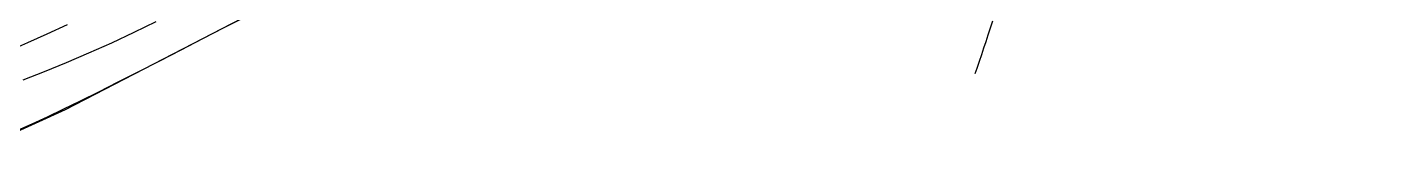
# Model space of a CAD drawing. Header units: metres. Extents: x 241192 to 243928, y 277833 to 281309.
# Drawn here: x 243666.1 to 243729.5, y 281184.5 to 281190.4 of the extents above; entities that cross this region are included whole.
import ezdxf

# ---------------------------------------------------------------- set-up
doc = ezdxf.new("R2010")
doc.units = ezdxf.units.M
doc.layers.add('TERRAIN_CONTOUR_1M', color=3, linetype='Continuous')
doc.layers.add('TERRAIN_CONTOUR_5M_SUPPLEMENT', color=4, linetype='Continuous')

msp = doc.modelspace()

# ---------------------------------------------------------------- linework, layer by layer
at = {"layer": 'TERRAIN_CONTOUR_1M'}
for points in [[(243663.32, 281184.538, 17), (243667.848, 281186.582, 17), (243676.478, 281191.062, 17), (243683.314, 281194.537, 17), (243689.978, 281197.621, 17), (243693.046, 281198.163, 17), (243696.114, 281197.871, 17), (243701.447, 281196.765, 17), (243704.244, 281195.284, 17), (243704.828, 281196.285, 17), (243705.602, 281199.69, 17), (243706.858, 281201.803, 17), (243708.601, 281204.68, 17), (243711.12, 281207.728, 17), (243712.863, 281209.632, 17), (243716.755, 281211.658, 17), (243721.95, 281214.584, 17), (243724.909, 281217.137, 17), (243729.789, 281219.787, 17)], [(243665.64, 281185.634, 17), (243666.305, 281185.925, 17), (243667.001, 281186.245, 17), (243667.74, 281186.599, 17), (243668.532, 281186.988, 17), (243669.385, 281187.414, 17), (243670.29, 281187.871, 17), (243671.236, 281188.352, 17), (243672.211, 281188.852, 17), (243673.205, 281189.363, 17), (243674.205, 281189.878, 17), (243675.201, 281190.391, 17), (243676.179, 281190.895, 17)], [(243665.887, 281187.961, 16), (243666.862, 281188.353, 16), (243667.882, 281188.775, 16), (243668.928, 281189.221, 16), (243669.982, 281189.689, 16), (243671.026, 281190.174, 16), (243672.044, 281190.671, 16)], [(243709.999, 281188.26, 21), (243710.085, 281188.511, 21), (243710.193, 281188.824, 21), (243710.299, 281189.136, 21), (243710.401, 281189.444, 21), (243710.5, 281189.75, 21), (243710.598, 281190.058, 21), (243710.702, 281190.374, 21), (243710.816, 281190.705, 21)]]:
    msp.add_polyline3d(points, dxfattribs=at)
at = {"layer": 'TERRAIN_CONTOUR_5M_SUPPLEMENT'}
msp.add_polyline3d([(243665.26, 281189.321, 15), (243666.102, 281189.697, 15), (243666.997, 281190.101, 15), (243667.928, 281190.526, 15)], dxfattribs=at)

doc.saveas('drawing.dxf')
